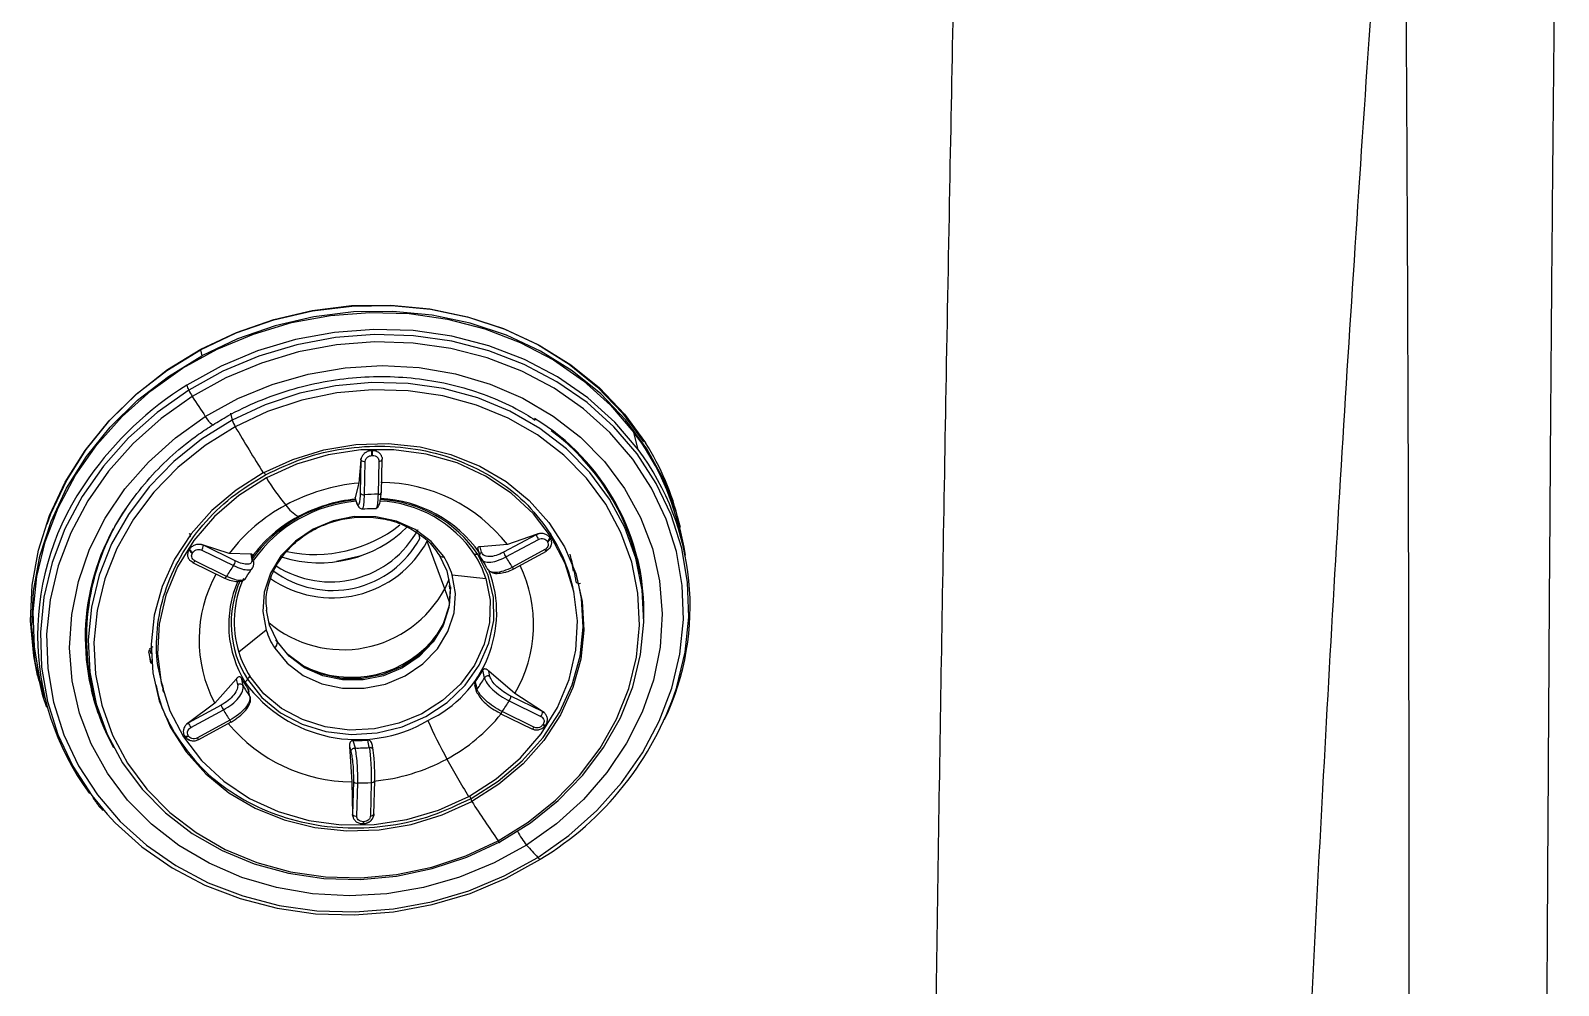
# Model space of a CAD drawing. Extents: x 832 to 912, y 781 to 934.
# Drawn here: x 847.438 to 852.071, y 839.563 to 842.459 of the extents above; entities that cross this region are included whole.
import ezdxf

# ---------------------------------------------------------------- set-up
doc = ezdxf.new("R2010")
doc.units = 0
doc.header["$MEASUREMENT"] = 0
doc.layers.add('1', color=4, linetype='Continuous')

# ---------------------------------------------------------------- blocks, each defined once
blk = doc.blocks.new('2026 SOVEREIGN HL')
at = {"layer": '1', "color": 3, "linetype": 'Continuous', "lineweight": 25}
for p, q in [((16.224, 44.3956), (16.2283, 44.3776)), ((16.3152, 44.2034), (16.3205, 44.1825)), ((17.5511, 44.0938), (17.5388, 44.1454)), ((16.7116, 44.0674), (16.7108, 44.0623)), ((16.7109, 44.062), (16.7116, 44.0674)), ((16.7431, 44.09), (16.7451, 44.09)), ((16.7439, 44.0752), (16.7459, 44.0753)), ((16.7732, 43.9629), (16.7756, 44.0635)), ((16.7751, 44.0694), (16.7756, 44.064)), ((16.7108, 44.0623), (16.7046, 43.9916)), ((16.7109, 44.062), (16.7086, 43.9613)), ((16.7108, 44.0623), (16.7109, 44.062)), ((16.7215, 43.9564), (16.7239, 44.0571)), ((16.7651, 44.0584), (16.7627, 43.9578)), ((16.7046, 43.9916), (16.6935, 43.9475)), ((16.6981, 43.9322), (16.6935, 43.9475)), ((16.6935, 43.9464), (16.6987, 43.929)), ((16.8894, 43.824), (16.8869, 43.8363)), ((17.2419, 43.8352), (17.1433, 43.7818)), ((17.2418, 43.8356), (17.1548, 43.8054)), ((17.2475, 43.8376), (17.2418, 43.8356)), ((17.2418, 43.8356), (17.2419, 43.8352)), ((17.2419, 43.8352), (17.2475, 43.8376)), ((17.289, 43.8267), (17.2871, 43.8358)), ((17.6794, 43.8567), (17.6751, 43.8747)), ((17.6878, 43.8042), (17.6755, 43.8558)), ((16.1893, 43.789), (16.1904, 43.7906)), ((16.2329, 43.8035), (16.2276, 43.8052)), ((16.2276, 43.8052), (16.233, 43.8032)), ((16.2282, 43.7886), (16.3245, 43.7414)), ((16.3112, 43.7786), (16.2329, 43.8035)), ((16.233, 43.8032), (16.2329, 43.8035)), ((16.3293, 43.7559), (16.233, 43.8032)), ((16.9648, 43.6714), (16.912, 43.8158)), ((17.0723, 43.7673), (17.0662, 43.7908)), ((17.1548, 43.8053), (17.0725, 43.798)), ((17.0767, 43.7821), (17.0725, 43.798)), ((17.1502, 43.7676), (17.2488, 43.8211)), ((17.2687, 43.7898), (17.17, 43.7364)), ((17.1743, 43.7314), (17.273, 43.7849)), ((17.278, 43.7895), (17.2731, 43.7862)), ((17.2754, 43.8155), (17.2764, 43.814)), ((17.2845, 43.8254), (17.2854, 43.8239)), ((16.1995, 43.7521), (16.1947, 43.7551)), ((16.2003, 43.7798), (16.2013, 43.7814)), ((16.2004, 43.7509), (16.2966, 43.7037)), ((16.3031, 43.7089), (16.2069, 43.7561)), ((16.3767, 43.7759), (16.3112, 43.7786)), ((16.3767, 43.7759), (16.3799, 43.7599)), ((16.3851, 43.7529), (16.3804, 43.7768)), ((17.0723, 43.7673), (17.0787, 43.7591)), ((16.9774, 43.6998), (16.9648, 43.6714)), ((16.9873, 43.7138), (17.0895, 43.7023)), ((17.0974, 43.727), (17.1004, 43.7253)), ((17.5558, 43.717), (17.5516, 43.7374)), ((16.98, 43.6275), (16.9648, 43.6714)), ((16.9786, 43.6815), (16.9795, 43.6713)), ((17.3577, 43.6567), (17.3558, 43.6657)), ((16.4237, 43.5457), (16.3402, 43.4789)), ((16.074, 43.4458), (16.0685, 43.4784)), ((16.0745, 43.4743), (16.0711, 43.4897)), ((17.0853, 43.401), (17.0805, 43.4247)), ((17.1772, 43.3536), (17.0985, 43.4218)), ((17.1018, 43.4057), (17.0985, 43.4218)), ((15.7302, 43.4087), (15.7345, 43.3907)), ((15.7383, 43.3916), (15.7506, 43.34)), ((16.3329, 43.3975), (16.2673, 43.3247)), ((16.3329, 43.3975), (16.3369, 43.3814)), ((16.3471, 43.4014), (16.3531, 43.3778)), ((17.0553, 43.3799), (17.0615, 43.358)), ((17.0567, 43.3884), (17.0628, 43.3667)), ((15.9024, 43.3422), (15.908, 43.3221)), ((16.1095, 43.3671), (16.112, 43.3582)), ((16.2673, 43.3247), (16.1879, 43.2648)), ((16.374, 43.3449), (16.3692, 43.3666)), ((17.1604, 43.3313), (17.2567, 43.284)), ((17.2615, 43.2986), (17.1652, 43.3458)), ((17.2614, 43.2989), (17.1772, 43.3536)), ((16.2866, 43.3179), (16.188, 43.2645)), ((16.1949, 43.2503), (16.2935, 43.3037)), ((17.1326, 43.2935), (17.2289, 43.2463)), ((17.2354, 43.2515), (17.1391, 43.2987)), ((17.2663, 43.2956), (17.2614, 43.2989)), ((17.2614, 43.2989), (17.2615, 43.2986)), ((17.2615, 43.2986), (17.2663, 43.2956)), ((16.1879, 43.2648), (16.183, 43.2612)), ((16.183, 43.2612), (16.188, 43.2645)), ((16.188, 43.2645), (16.1879, 43.2648)), ((16.3134, 43.2725), (16.2147, 43.2191)), ((16.2191, 43.2141), (16.3177, 43.2675)), ((17.2633, 43.2604), (17.2622, 43.2588)), ((17.266, 43.253), (17.271, 43.2583)), ((17.2708, 43.2577), (17.2719, 43.2593)), ((16.177, 43.2236), (16.176, 43.2251)), ((16.1881, 43.2246), (16.1872, 43.2262)), ((16.6757, 43.1928), (16.6832, 43.0861)), ((16.6757, 43.1928), (16.6802, 43.1774)), ((16.6861, 43.2111), (16.6928, 43.1885)), ((16.7362, 43.1898), (16.732, 43.2126)), ((16.7477, 43.1829), (16.7475, 43.1838)), ((16.6832, 43.0861), (16.6854, 42.987)), ((16.6879, 43.0873), (16.6855, 42.9866)), ((16.6985, 42.9817), (16.7009, 43.0824)), ((16.742, 43.0837), (16.7396, 42.983)), ((16.7501, 42.9882), (16.7525, 43.0888)), ((17.0469, 43.0266), (17.0447, 43.0356)), ((16.6854, 42.987), (16.6859, 42.9813)), ((16.6855, 42.9866), (16.6854, 42.987)), ((16.6859, 42.9813), (16.6855, 42.9866)), ((16.7167, 42.9585), (16.7187, 42.9585)), ((16.7196, 42.9649), (16.7176, 42.9649)), ((16.7501, 42.9887), (16.7494, 42.9833))]:
    blk.add_line(p, q, dxfattribs=at)
at = {"layer": '1', "color": 3, "linetype": 'Continuous', "lineweight": 25, "flags": 128}
for points in [[(15.759, 43.8668), (15.7706, 43.8981), (15.8175, 43.9985), (15.8772, 44.0938), (15.949, 44.1826), (16.0318, 44.2636), (16.1243, 44.3357), (16.2252, 44.3977), (16.3331, 44.4487), (16.4463, 44.4881), (16.5633, 44.5153), (16.6822, 44.5298), (16.8015, 44.5314), (16.9192, 44.5202), (17.0338, 44.4962), (17.1436, 44.4599), (17.2468, 44.4117), (17.3422, 44.3524), (17.4282, 44.2828), (17.5035, 44.204), (17.5672, 44.1171)], [(16.224, 44.3956), (16.3325, 44.447), (16.4464, 44.4866), (16.564, 44.5139), (16.6836, 44.5285), (16.8036, 44.5302), (16.922, 44.5189), (17.0373, 44.4948), (17.1476, 44.4582), (17.2515, 44.4098), (17.3474, 44.3501), (17.4339, 44.2802), (17.5097, 44.2009), (17.5738, 44.1134)], [(16.1701, 44.3397), (16.2743, 44.3973), (16.3848, 44.4437), (16.5, 44.4781), (16.6182, 44.5001), (16.7377, 44.5093), (16.8567, 44.5056), (16.9736, 44.489), (17.0866, 44.4598), (17.194, 44.4184), (17.2944, 44.3654), (17.3861, 44.3016), (17.468, 44.2279), (17.5388, 44.1454)], [(17.6947, 43.7727), (17.6912, 43.7974), (17.6673, 43.9013), (17.6294, 44.0011), (17.5781, 44.0954), (17.514, 44.1829), (17.4382, 44.2622), (17.3517, 44.3321), (17.2558, 44.3918), (17.152, 44.4402), (17.0416, 44.4768), (16.9263, 44.5009), (16.8079, 44.5122), (16.688, 44.5105), (16.5683, 44.4959), (16.4507, 44.4686), (16.3368, 44.429), (16.2283, 44.3776)], [(17.5511, 44.0938), (17.4804, 44.1763), (17.3985, 44.25), (17.3067, 44.3138), (17.2064, 44.3668), (17.0989, 44.4082), (16.986, 44.4374), (16.8691, 44.454), (16.75, 44.4577), (16.6305, 44.4485), (16.5123, 44.4266), (16.3971, 44.3922), (16.2866, 44.3458), (16.1824, 44.2881)], [(17.6676, 43.3698), (17.6688, 43.3735), (17.6938, 43.4785), (17.7047, 43.5847), (17.7012, 43.6905), (17.6834, 43.7945), (17.6516, 43.8952), (17.6063, 43.9909), (17.548, 44.0804), (17.4777, 44.1624), (17.3964, 44.2356), (17.3052, 44.299), (17.2056, 44.3516), (17.0988, 44.3927), (16.9866, 44.4217), (16.8705, 44.4382), (16.7522, 44.4419), (16.6335, 44.4328), (16.5161, 44.411), (16.4016, 44.3768), (16.2919, 44.3307), (16.1884, 44.2734)], [(15.7302, 43.4087), (15.7184, 43.4679), (15.7089, 43.5743), (15.7138, 43.6817), (15.7332, 43.7885), (15.7667, 43.8932), (15.8139, 43.9942), (15.874, 44.09), (15.9462, 44.1794), (16.0294, 44.2608), (16.1225, 44.3333), (16.224, 44.3956)], [(17.247, 42.8569), (17.341, 42.9233), (17.4261, 42.999), (17.5008, 43.0828), (17.5643, 43.1735), (17.6154, 43.2698), (17.6536, 43.3702), (17.6782, 43.4733), (17.6888, 43.5776), (17.6854, 43.6816), (17.668, 43.7838), (17.6368, 43.8826), (17.5922, 43.9767), (17.535, 44.0646), (17.4659, 44.1451), (17.386, 44.217), (17.2965, 44.2793), (17.1986, 44.331), (17.0937, 44.3714), (16.9835, 44.3999), (16.8694, 44.4161), (16.7533, 44.4197), (16.6366, 44.4108), (16.5213, 44.3893), (16.4089, 44.3557), (16.3011, 44.3105), (16.1994, 44.2542)], [(15.7582, 43.3108), (15.7466, 43.3461), (15.7227, 43.4499), (15.7132, 43.5564), (15.7181, 43.6637), (15.7375, 43.7705), (15.771, 43.8752), (15.8182, 43.9762), (15.8783, 44.072), (15.9505, 44.1614), (16.0337, 44.2428), (16.1268, 44.3153), (16.2283, 44.3776)], [(16.2388, 44.1937), (16.3373, 44.2479), (16.4419, 44.291), (16.551, 44.3224), (16.6628, 44.3414), (16.7756, 44.3479), (16.8877, 44.3417), (16.9972, 44.3229), (17.1024, 44.2918), (17.2017, 44.249), (17.2935, 44.195), (17.3763, 44.1308), (17.4489, 44.0573), (17.51, 43.9757), (17.5588, 43.8873), (17.5945, 43.7934), (17.6165, 43.6957), (17.6244, 43.5955), (17.6182, 43.4946), (17.5979, 43.3944), (17.5638, 43.2966), (17.5166, 43.2027), (17.4568, 43.1141), (17.3856, 43.0324), (17.3039, 42.9587), (17.2131, 42.8942)], [(15.7383, 43.3916), (15.7208, 43.4945), (15.7173, 43.6011), (15.7282, 43.708), (15.7534, 43.8137), (15.7925, 43.9166), (15.845, 44.0152), (15.91, 44.1081), (15.9866, 44.194), (16.0737, 44.2716), (16.1701, 44.3397)], [(17.1319, 42.9043), (17.2248, 42.962), (17.3092, 43.0296), (17.3836, 43.106), (17.4468, 43.1899), (17.4976, 43.2798), (17.5352, 43.3743), (17.559, 43.4716), (17.5685, 43.5702), (17.5636, 43.6683), (17.5444, 43.7643), (17.5112, 43.8565), (17.4646, 43.9433), (17.4053, 44.0233), (17.3344, 44.0951), (17.2531, 44.1574), (17.1628, 44.2093), (17.065, 44.2497), (16.9614, 44.2781), (16.8538, 44.2939), (16.744, 44.2968), (16.6339, 44.2869), (16.5254, 44.2642), (16.4203, 44.2292), (16.3205, 44.1825)], [(16.1884, 44.2734), (16.0926, 44.2058), (16.0061, 44.1287), (15.93, 44.0434), (15.8654, 43.9511), (15.8133, 43.8531), (15.7745, 43.7509), (15.7494, 43.6459), (15.7386, 43.5397), (15.7421, 43.4338), (15.7598, 43.3298), (15.7916, 43.2292), (15.837, 43.1334), (15.8952, 43.0439), (15.941, 42.9881)], [(16.1994, 44.2542), (16.1054, 44.1878), (16.0203, 44.1121), (15.9456, 44.0283), (15.8821, 43.9376), (15.831, 43.8413), (15.7928, 43.7409), (15.7682, 43.6378), (15.7576, 43.5335), (15.761, 43.4295), (15.7784, 43.3273), (15.8097, 43.2285), (15.8542, 43.1344), (15.9114, 43.0465), (15.9805, 42.966), (16.0604, 42.8941), (16.1499, 42.8318), (16.2478, 42.7801), (16.3527, 42.7397), (16.4629, 42.7112), (16.577, 42.695), (16.6931, 42.6914), (16.8098, 42.7003), (16.9251, 42.7218), (17.0375, 42.7554), (17.1453, 42.8006), (17.247, 42.8569)], [(17.1267, 42.9072), (17.2179, 42.9638), (17.3008, 43.0302), (17.3739, 43.1052), (17.4359, 43.1876), (17.4858, 43.2759), (17.5228, 43.3687), (17.5461, 43.4643), (17.5555, 43.5611), (17.5507, 43.6574), (17.5318, 43.7517), (17.4992, 43.8422), (17.4534, 43.9275), (17.3952, 44.0061), (17.3256, 44.0766), (17.2457, 44.1378), (17.157, 44.1887), (17.061, 44.2284), (16.9593, 44.2563), (16.8536, 44.2718), (16.7458, 44.2747), (16.6376, 44.2649), (16.5311, 44.2427), (16.4279, 44.2083), (16.3298, 44.1624)], [(17.2131, 42.8942), (17.1147, 42.84), (17.0101, 42.7969), (16.901, 42.7655), (16.7892, 42.7465), (16.6763, 42.74), (16.5643, 42.7462), (16.4548, 42.765), (16.3496, 42.7961), (16.2503, 42.8389), (16.1585, 42.8929), (16.0757, 42.9571), (16.0031, 43.0306), (15.9419, 43.1122), (15.8931, 43.2006), (15.8574, 43.2945), (15.8355, 43.3922), (15.8275, 43.4924), (15.8338, 43.5933), (15.8541, 43.6935), (15.8881, 43.7913), (15.9354, 43.8852), (15.9951, 43.9738), (16.0664, 44.0555), (16.1481, 44.1292), (16.2388, 44.1937)], [(16.3205, 44.1825), (16.2275, 44.1248), (16.1432, 44.0572), (16.0688, 43.9808), (16.0056, 43.8969), (15.9548, 43.807), (15.9172, 43.7126), (15.8934, 43.6152), (15.8838, 43.5166), (15.8887, 43.4185), (15.9079, 43.3226), (15.9411, 43.2304), (15.9878, 43.1435), (16.0471, 43.0635), (16.118, 42.9917), (16.1993, 42.9294), (16.2896, 42.8776), (16.3874, 42.8371), (16.491, 42.8087), (16.5986, 42.793), (16.7084, 42.79), (16.8185, 42.7999), (16.927, 42.8226), (17.0321, 42.8576), (17.1319, 42.9043)], [(16.3298, 44.1624), (16.2386, 44.1058), (16.1557, 44.0394), (16.0826, 43.9644), (16.0206, 43.882), (15.9707, 43.7937), (15.9337, 43.7009), (15.9104, 43.6053), (15.901, 43.5085), (15.9058, 43.4122), (15.9247, 43.3179), (15.9573, 43.2274), (16.0031, 43.1421), (16.0613, 43.0635), (16.1309, 42.993), (16.2108, 42.9318), (16.2995, 42.8809), (16.3955, 42.8412), (16.4972, 42.8133), (16.6029, 42.7978), (16.7107, 42.7949), (16.8189, 42.8047), (16.9254, 42.8269), (17.0286, 42.8613), (17.1267, 42.9072)], [(16.2388, 44.1937), (16.2439, 44.1863), (16.2489, 44.1799), (16.2534, 44.1746), (16.2573, 44.1709), (16.2603, 44.1688), (16.2622, 44.1687), (16.2622, 44.1687)], [(16.4146, 44.0225), (16.5038, 44.0634), (16.5982, 44.0923), (16.6955, 44.1084), (16.7936, 44.1115), (16.8903, 44.1015), (16.9834, 44.0786), (17.0709, 44.0434), (17.1508, 43.9965), (17.2213, 43.9391), (17.2808, 43.8725), (17.3281, 43.7981), (17.362, 43.7175), (17.3818, 43.6327), (17.3871, 43.5454), (17.3777, 43.4577), (17.3538, 43.3714), (17.316, 43.2886), (17.2652, 43.2111), (17.2024, 43.1405), (17.1291, 43.0786), (17.0469, 43.0266)], [(17.289, 43.8267), (17.2341, 43.8986), (17.1668, 43.9612), (17.0889, 44.0131), (17.0021, 44.053), (16.9086, 44.0798), (16.8107, 44.093), (16.7109, 44.0922), (16.6115, 44.0774), (16.5151, 44.0489), (16.424, 44.0076)], [(16.4146, 44.0225), (16.3323, 43.9705), (16.259, 43.9086), (16.1962, 43.838), (16.1454, 43.7605), (16.1076, 43.6777), (16.0838, 43.5914), (16.0743, 43.5037), (16.0796, 43.4164), (16.0994, 43.3316), (16.1333, 43.251), (16.1806, 43.1766), (16.2401, 43.11), (16.3106, 43.0526), (16.3905, 43.0057), (16.478, 42.9705), (16.5711, 42.9476), (16.6678, 42.9376), (16.7659, 42.9407), (16.8632, 42.9568), (16.9576, 42.9857), (17.0469, 43.0266)], [(16.424, 44.0076), (16.3405, 43.9543), (16.2665, 43.8905), (16.204, 43.8177), (16.1545, 43.7376), (16.1191, 43.6523), (16.0988, 43.5639), (16.0941, 43.4744), (16.1051, 43.3862), (16.1314, 43.3014), (16.1725, 43.2221)], [(16.9618, 43.7686), (16.9241, 43.8143), (16.8756, 43.8509), (16.8186, 43.8764), (16.7559, 43.8897), (16.6907, 43.8899), (16.6262, 43.8772), (16.5657, 43.8522), (16.5122, 43.816), (16.4683, 43.7706), (16.4363, 43.7181), (16.4176, 43.6613), (16.4134, 43.6028), (16.4237, 43.5457)], [(17.0375, 43.0413), (17.121, 43.0945), (17.1949, 43.1584), (17.2575, 43.2312), (17.307, 43.3113), (17.3423, 43.3966), (17.3626, 43.485), (17.3674, 43.5745), (17.3564, 43.6626), (17.3301, 43.7474), (17.289, 43.8267)], [(17.2687, 43.7898), (17.2697, 43.7882), (17.2707, 43.7869), (17.2715, 43.7858), (17.2722, 43.7852), (17.2728, 43.7848), (17.2731, 43.7849), (17.2732, 43.7854), (17.2731, 43.7862)], [(16.3665, 43.3967), (16.4107, 43.3413), (16.4666, 43.2954), (16.5321, 43.2605), (16.6046, 43.2382), (16.6815, 43.2293), (16.7597, 43.2341), (16.8362, 43.2524), (16.908, 43.2835), (16.9725, 43.3262), (17.0272, 43.3789), (17.0698, 43.4396), (17.0989, 43.5059), (17.1133, 43.5753), (17.1124, 43.6451), (17.0962, 43.7126), (17.0655, 43.7753)], [(16.7107, 43.7715), (16.703, 43.769), (16.6365, 43.7537)], [(16.947, 43.7758), (16.9708, 43.7253), (16.9803, 43.6804)], [(17.3445, 43.7764), (17.3495, 43.7543), (17.3545, 43.7243)], [(16.2974, 43.7035), (16.2968, 43.7036), (16.2966, 43.7037)], [(17.0895, 43.7023), (17.1025, 43.6367), (17.101, 43.5694), (17.0849, 43.5029), (17.055, 43.4396), (17.0124, 43.382), (16.9585, 43.3323), (16.8956, 43.2922), (16.8258, 43.2633), (16.7519, 43.2467), (16.6766, 43.243), (16.6028, 43.2523), (16.5331, 43.2744), (16.4703, 43.3082), (16.4166, 43.3527), (16.3742, 43.4061)], [(16.4492, 43.491), (16.4868, 43.4452), (16.5354, 43.4086), (16.5924, 43.3831), (16.6551, 43.3699), (16.7203, 43.3696), (16.7848, 43.3823), (16.8453, 43.4074), (16.8988, 43.4435), (16.9427, 43.4889), (16.9747, 43.5414), (16.9934, 43.5983), (16.9976, 43.6567), (16.9873, 43.7138)], [(16.9827, 43.6775), (16.9828, 43.6765), (16.9786, 43.62), (16.9606, 43.5651), (16.9297, 43.5144), (16.8873, 43.4705), (16.8356, 43.4356), (16.7771, 43.4114), (16.7148, 43.3991), (16.6519, 43.3994), (16.5913, 43.4122), (16.5362, 43.4368), (16.4893, 43.4722), (16.4529, 43.5164)], [(16.9803, 43.6804), (16.9811, 43.6708), (16.9774, 43.6148), (16.96, 43.5603), (16.9296, 43.5099), (16.8878, 43.4662), (16.8367, 43.4314), (16.7789, 43.4072), (16.7172, 43.3949), (16.6548, 43.395), (16.5948, 43.4076), (16.5401, 43.4319), (16.4936, 43.4669), (16.4575, 43.5107)], [(17.0447, 43.0356), (17.1269, 43.0876), (17.2002, 43.1495), (17.263, 43.2201), (17.3139, 43.2976), (17.3516, 43.3804), (17.3755, 43.4667), (17.3849, 43.5544), (17.3796, 43.6417), (17.3708, 43.6875)], [(16.4575, 43.5107), (16.4337, 43.5612), (16.4242, 43.6061)], [(16.0681, 43.4763), (16.0685, 43.4773), (16.0685, 43.4784)], [(16.0764, 43.4437), (16.0724, 43.4579), (16.0703, 43.4663)], [(16.1725, 43.2221), (16.2274, 43.1503), (16.2946, 43.0876), (16.3726, 43.0357), (16.4594, 42.9959), (16.5529, 42.969), (16.6508, 42.9559), (16.7506, 42.9567), (16.8499, 42.9715), (16.9464, 43), (17.0375, 43.0413)], [(15.941, 42.9881), (15.9655, 42.962), (16.0468, 42.8888), (16.138, 42.8254), (16.2377, 42.7727), (16.3444, 42.7316), (16.4566, 42.7026), (16.5727, 42.6861), (16.691, 42.6824), (16.8097, 42.6916), (16.9272, 42.7134), (17.0416, 42.7476), (17.1514, 42.7936), (17.2549, 42.8509)], [(17.1267, 42.9072), (17.1281, 42.9053), (17.1293, 42.9038), (17.1303, 42.9027), (17.1311, 42.9021), (17.1317, 42.902), (17.132, 42.9023), (17.1321, 42.9031), (17.1319, 42.9043)]]:
    blk.add_lwpolyline(points, dxfattribs=at)
at = {"layer": '1', "color": 3, "linetype": 'Continuous', "lineweight": 25}
for centre, radius, start, end in [((16.7169, 43.4264), 1.014, 121.8085, 145.0269), ((16.2554, 44.309), 0.0759, 196.0013, 207.9723), ((16.377, 44.3689), 0.2114, 206.8421, 212.8501), ((20.4834, 47.004), 5.0906, 212.6957, 213.5087), ((16.4111, 44.2125), 0.0955, 198.3007, 211.6082), ((20.9383, 46.859), 5.3395, 210.3329, 212.0882), ((16.8789, 43.5982), 0.69, 358.5401, 58.7268), ((16.8772, 43.5974), 0.6889, 11.729, 53.3971), ((16.9096, 43.6713), 0.7878, 13.5455, 37.0003), ((16.9103, 43.691), 0.7865, 13.5096, 32.4882), ((16.6552, 44.0777), 0.0888, 358.3911, 7.9322), ((16.6572, 44.0778), 0.0888, 358.3911, 7.9323), ((16.7672, 44.067), 0.00886, 256.128, 340.3982), ((16.9123, 43.6177), 0.7968, 334.5327, 36.7004), ((22.9494, 48.1459), 7.724, 212.25262, 212.31558), ((16.7215, 44.0704), 0.0135, 218.4353, 280.3552), ((16.5407, 43.5299), 0.8104, 143.883, 216.2752), ((17.1694, 44.4736), 0.8791, 212.0125, 218.6309), ((16.7562, 43.4183), 0.5756, 95.1441, 118.3721), ((16.7687, 43.5039), 0.4898, 37.9852, 89.7474), ((16.733, 43.4575), 0.5301, 118.1783, 142.7265), ((16.7329, 43.5085), 0.4338, 94.945, 144.6863), ((16.7317, 43.5147), 0.4233, 94.7288, 144.9794), ((16.5752, 43.9881), 0.112, 214.3894, 241.0779), ((16.7407, 43.4829), 0.4626, 95.7238, 118.3645), ((16.7191, 43.9697), 0.0135, 218.4214, 280.3622), ((16.7595, 43.4098), 0.548, 89.6665, 93.9725), ((16.7647, 43.9671), 0.00952, 258.047, 333.8749), ((16.7506, 43.5704), 0.3673, 33.8667, 87.1692), ((16.7509, 43.5622), 0.3799, 34.0996, 87.2001), ((16.7525, 43.5555), 0.3894, 35.3181, 87.3982), ((16.5748, 43.524), 0.6965, 145.7495, 195.1297), ((16.7195, 43.5177), 0.4219, 118.0754, 144.0287), ((16.5595, 43.5224), 0.6848, 151.1346, 209.0325), ((16.6178, 43.9948), 0.3026, 237.2428, 331.5611), ((16.5859, 44.1286), 0.3786, 252.6471, 314.5223), ((16.5709, 44.1911), 0.4159, 258.2586, 308.2899), ((17.3011, 43.8553), 0.0625, 198.772, 213.2581), ((16.8625, 43.5653), 0.5034, 11.4962, 32.5019), ((16.2108, 43.8033), 0.0257, 213.5623, 245.8966), ((16.2118, 43.8049), 0.0257, 213.5458, 245.901), ((16.2082, 43.8033), 0.0248, 323.6551, 359.6298), ((16.6235, 43.9717), 0.3279, 235.2597, 331.6164), ((16.6249, 43.9667), 0.3006, 233.5291, 331.6672), ((17.2689, 43.8306), 0.0164, 293.389, 341.6662), ((17.2699, 43.829), 0.0164, 293.378, 341.679), ((16.2022, 43.756), 0.00471, 235.9679, 1.4017), ((16.7006, 43.4715), 0.4629, 144.3396, 149.1559), ((16.3045, 43.7561), 0.0248, 323.6567, 359.6296), ((16.9585, 43.7806), 0.0125, 202.8367, 285.2019), ((16.7656, 43.6438), 0.2325, 17.5268, 32.4573), ((17.0619, 43.6876), 0.0878, 87.6682, 94.1243), ((16.7949, 43.6093), 0.309, 17.5245, 32.458), ((17.2026, 43.802), 0.0627, 198.8001, 213.2444), ((16.8245, 43.539), 0.3979, 29.7444, 35.0715), ((16.8215, 43.563), 0.4128, 329.5223, 25.669), ((16.8566, 43.6233), 0.5114, 7.6884, 15.6079), ((16.9021, 43.6071), 0.6664, 359.8042, 13.4727), ((16.6313, 43.5167), 0.4115, 151.0235, 207.8105), ((16.2938, 43.7131), 0.0102, 290.1487, 335.3349), ((16.6374, 43.5619), 0.3276, 156.1293, 212.1685), ((16.6379, 43.5674), 0.3207, 155.9364, 212.166), ((16.6436, 43.5718), 0.3173, 155.7811, 197.0397), ((16.7609, 43.5995), 0.3615, 294.957, 20.6882), ((17.1795, 43.7403), 0.0103, 202.25, 239.7087), ((16.6567, 43.8356), 0.3492, 229.825, 331.9503), ((17.3724, 43.6994), 0.0118, 220.431, 289.5494), ((16.6454, 43.6157), 0.2325, 197.5268, 212.4573), ((16.4326, 43.5096), 0.025, 311.6753, 2.5284), ((16.6821, 43.7274), 0.3247, 242.1858, 324.7649), ((16.6349, 43.5719), 0.309, 197.5245, 212.458), ((16.7452, 43.6186), 0.3873, 323.5351, 329.9571), ((16.6394, 43.5625), 0.3338, 208.8677, 215.953), ((16.6449, 43.54), 0.3339, 209.0622, 215.7587), ((16.4706, 43.3176), 0.1307, 142.7646, 147.7123), ((16.7005, 43.6342), 0.4205, 215.9436, 300.4382), ((16.495, 43.2991), 0.1614, 138.4776, 142.775), ((16.7501, 43.5963), 0.388, 323.7149, 329.7758), ((16.7566, 43.6709), 0.9594, 301.2837, 341.7099), ((16.5418, 43.5209), 0.6678, 193.4932, 207.1273), ((16.7629, 43.5687), 0.463, 324.3405, 329.1556), ((17.1405, 43.346), 0.0248, 323.6567, 359.6296), ((16.3458, 43.338), 0.0625, 198.7712, 213.258), ((16.6391, 43.5012), 0.3979, 209.7444, 215.0715), ((16.7203, 43.6234), 0.5315, 298.1945, 321.4205), ((17.1344, 43.2986), 0.00471, 235.9615, 1.4011), ((17.2367, 43.2987), 0.0248, 323.6552, 359.6304), ((16.2474, 43.2847), 0.0628, 198.8097, 213.2204), ((16.6858, 43.5779), 0.4918, 219.8851, 269.6947), ((16.3184, 43.2727), 0.00504, 182.584, 263.5787), ((18.6183, 44.0448), 1.8719, 204.393, 208.3819), ((17.2287, 43.2531), 0.00681, 271.0144, 346.3929), ((17.2673, 43.2643), 0.00752, 227.7644, 297.9238), ((17.2679, 43.2646), 0.00626, 222.3983, 312.0663), ((16.1808, 43.2337), 0.00985, 240.6824, 310.1656), ((16.1818, 43.2322), 0.00985, 240.6799, 310.1681), ((16.2242, 43.223), 0.0103, 202.2503, 239.7084), ((16.6945, 43.6712), 0.4602, 268.9598, 274.68), ((16.6999, 43.6486), 0.4602, 269.1157, 274.5233), ((16.6978, 43.6615), 0.5756, 275.1443, 298.3717), ((18.669, 44.0655), 1.9264, 208.2061, 212.1186), ((16.6984, 43.0957), 0.0135, 218.4327, 280.3577), ((16.7041, 43.6304), 0.548, 269.6665, 273.9725), ((16.7441, 43.0923), 0.00886, 256.1294, 340.3993), ((21.2911, 45.7628), 5.0468, 212.6135, 212.7101), ((20.0888, 44.9746), 3.6123, 212.635, 214.9134), ((16.6961, 42.995), 0.0135, 218.4462, 280.3442), ((16.7145, 42.9625), 0.00393, 297.3452, 37.7804), ((16.7103, 42.963), 0.00951, 331.9283, 11.7285), ((16.7416, 42.9924), 0.00952, 258.0471, 333.8722), ((17.365, 43.0223), 0.1987, 205.7388, 220.1487), ((18.5102, 44.0382), 1.7295, 221.4133, 223.0832), ((17.2613, 42.8676), 0.0178, 216.7554, 248.8555)]:
    blk.add_arc(centre, radius, start, end, dxfattribs=at)
for points, knots in [([(18.4068, 36.2585), (18.4068, 36.3188), (18.4067, 36.4507), (18.4067, 36.6646), (18.4069, 36.9112), (18.4073, 37.1667), (18.408, 37.4269), (18.409, 37.6866), (18.4101, 37.9508), (18.4115, 38.2185), (18.4129, 38.4729), (18.4145, 38.71), (18.4159, 38.913), (18.4173, 39.1017), (18.419, 39.3061), (18.4212, 39.5629), (18.4239, 39.8601), (18.4271, 40.1755), (18.4304, 40.4829), (18.4338, 40.7889), (18.4376, 41.099), (18.4416, 41.4161), (18.4458, 41.74), (18.4512, 42.1304), (18.4579, 42.5986), (18.4662, 43.1387), (18.4755, 43.7018), (18.4857, 44.2934), (18.4968, 44.8958), (18.5067, 45.3982), (18.5143, 45.7707), (18.5198, 46.026), (18.5248, 46.2555), (18.5296, 46.4689), (18.5348, 46.6909), (18.5405, 46.9273), (18.5467, 47.1731), (18.5528, 47.403), (18.5592, 47.6354), (18.5665, 47.8895), (18.5723, 48.0753), (18.5754, 48.1757)], [0, 0, 0, 0, 0.015282, 0.033384, 0.054293, 0.077988, 0.098546, 0.120799, 0.144487, 0.166323, 0.189602, 0.209956, 0.227402, 0.241949, 0.258645, 0.280173, 0.308282, 0.335461, 0.361692, 0.387757, 0.41453, 0.441761, 0.469556, 0.497988, 0.542188, 0.589682, 0.635984, 0.685292, 0.738998, 0.786691, 0.809686, 0.830472, 0.849058, 0.865431, 0.882078, 0.902472, 0.922016, 0.940535, 0.956859, 0.976685, 1, 1, 1, 1]), ([(20.3422, 46.8984), (20.34, 46.6141), (20.3357, 46.0466), (20.3264, 45.2068), (20.3193, 44.3785), (20.3136, 43.561), (20.3087, 42.7533), (20.3032, 41.8193), (20.2963, 40.7616), (20.2876, 39.5798), (20.2782, 38.4039), (20.2725, 37.6232), (20.2697, 37.2326)], [0, 0, 0, 0, 0.084656, 0.16895, 0.252594, 0.335938, 0.419165, 0.501875, 0.626339, 0.750759, 0.875277, 1, 1, 1, 1]), ([(19.4211, 37.7223), (19.4347, 38.2156), (19.462, 39.204), (19.5155, 40.6829), (19.5678, 41.8888), (19.6145, 42.8201), (19.6498, 43.47), (19.6886, 44.1261), (19.7309, 44.7894), (19.7766, 45.4617), (19.8251, 46.1429), (19.8577, 46.6055), (19.8739, 46.8367)], [0, 0, 0, 0, 0.165903, 0.332374, 0.499009, 0.570503, 0.642021, 0.71358, 0.785156, 0.856762, 0.928399, 1, 1, 1, 1]), ([(19.8717, 37.3499), (19.8738, 37.7392), (19.878, 38.5169), (19.8832, 39.6864), (19.8873, 40.86), (19.8896, 41.9605), (19.8898, 42.9893), (19.8879, 43.9437), (19.884, 44.9046), (19.8786, 45.8672), (19.8755, 46.5147), (19.8739, 46.8367)], [0, 0, 0, 0, 0.12623, 0.25213, 0.377759, 0.503181, 0.602974, 0.703014, 0.802508, 0.901757, 1, 1, 1, 1]), ([(16.2622, 44.1687), (16.2772, 44.1777), (16.3211, 44.2042), (16.3986, 44.2413), (16.4954, 44.276), (16.5955, 44.3002), (16.6975, 44.3137), (16.7998, 44.3162), (16.9009, 44.3078), (16.9994, 44.2885), (17.0937, 44.2584), (17.1744, 44.2235), (17.2201, 44.1947), (17.2389, 44.1828)], [0, 0, 0, 0, 0.050611, 0.148518, 0.24645, 0.34436, 0.442257, 0.540145, 0.638028, 0.735921, 0.833834, 0.931785, 1, 1, 1, 1]), ([(15.9595, 43.8483), (15.9596, 43.8485), (15.9727, 43.8774), (16.009, 43.9313), (16.0685, 44.0084), (16.1389, 44.0783), (16.2046, 44.1312), (16.2476, 44.1591), (16.2622, 44.1687)], [0, 0, 0, 0, 0.001519, 0.222841, 0.443916, 0.664785, 0.885493, 1, 1, 1, 1]), ([(16.4217, 44.0168), (16.4594, 44.0348), (16.5348, 44.0708), (16.6585, 44.0991), (16.784, 44.1071), (16.9077, 44.0926), (17.0244, 44.0568), (17.1295, 44.0007), (17.2206, 43.9274), (17.2649, 43.8664), (17.2871, 43.8358)], [0, 0, 0, 0, 0.124999, 0.25, 0.375, 0.499999, 0.625, 0.750001, 0.874999, 1, 1, 1, 1]), ([(16.7431, 44.09), (16.7395, 44.0895), (16.7323, 44.0886), (16.7228, 44.0834), (16.7152, 44.0761), (16.7128, 44.0702), (16.7116, 44.0674)], [0, 0, 0, 0, 0.247523, 0.500843, 0.753642, 1, 1, 1, 1]), ([(16.7239, 44.0571), (16.7244, 44.0597), (16.7252, 44.0648), (16.7306, 44.0708), (16.7371, 44.0744), (16.7416, 44.0749), (16.7439, 44.0752)], [0, 0, 0, 0, 0.279493, 0.559004, 0.779426, 1, 1, 1, 1]), ([(16.7751, 44.0694), (16.7741, 44.0722), (16.7722, 44.0779), (16.7651, 44.0847), (16.7558, 44.0894), (16.7486, 44.0898), (16.7451, 44.09)], [0, 0, 0, 0, 0.246609, 0.499381, 0.752595, 1, 1, 1, 1]), ([(16.7459, 44.0753), (16.7488, 44.075), (16.7545, 44.0746), (16.7608, 44.0701), (16.7645, 44.0644), (16.7649, 44.0604), (16.7651, 44.0584)], [0, 0, 0, 0, 0.279629, 0.559206, 0.77957, 1, 1, 1, 1]), ([(16.1122, 43.3677), (16.1056, 43.3912), (16.089, 43.4505), (16.0902, 43.5507), (16.1126, 43.6621), (16.1595, 43.7688), (16.2283, 43.8661), (16.3155, 43.952), (16.3863, 43.9952), (16.4217, 44.0168)], [0, 0, 0, 0, 0.099182, 0.249318, 0.399455, 0.549591, 0.699728, 0.849863, 1, 1, 1, 1]), ([(16.7086, 43.9613), (16.7082, 43.954), (16.7076, 43.9393), (16.705, 43.9266), (16.7017, 43.923), (16.6993, 43.9291), (16.6981, 43.9322)], [0, 0, 0, 0, 0.249777, 0.500137, 0.750447, 1, 1, 1, 1]), ([(16.6981, 43.9322), (16.6981, 43.9314), (16.6982, 43.9295), (16.6991, 43.9279), (16.6995, 43.9271)], [0, 0, 0, 0, 0.481332, 1, 1, 1, 1]), ([(16.6995, 43.9271), (16.7005, 43.9251), (16.7025, 43.921), (16.7065, 43.9167), (16.7108, 43.9142), (16.7135, 43.9139), (16.7149, 43.9138)], [0, 0, 0, 0, 0.2486305, 0.4999786, 0.751324, 1, 1, 1, 1]), ([(16.7152, 43.9147), (16.7161, 43.9151), (16.7183, 43.9159), (16.7205, 43.9308), (16.7212, 43.9479), (16.7215, 43.9564)], [0, 0, 0, 0, 0.278897, 0.63943, 1, 1, 1, 1]), ([(16.7567, 43.9152), (16.7584, 43.9157), (16.7618, 43.9167), (16.7667, 43.9269), (16.7706, 43.942), (16.7719, 43.9553), (16.7726, 43.9618)], [0, 0, 0, 0, 0.255635, 0.507956, 0.755303, 1, 1, 1, 1]), ([(16.7627, 43.9578), (16.7623, 43.9492), (16.7616, 43.9321), (16.7592, 43.9171), (16.7575, 43.9163), (16.7567, 43.916)], [0, 0, 0, 0, 0.357593, 0.715163, 1, 1, 1, 1]), ([(16.4259, 43.605), (16.4247, 43.6147), (16.4213, 43.6413), (16.4296, 43.686), (16.4492, 43.7361), (16.4806, 43.7822), (16.5216, 43.8219), (16.5706, 43.8537), (16.6253, 43.8762), (16.6832, 43.8884), (16.742, 43.8899), (16.7987, 43.8804), (16.8513, 43.8614), (16.8804, 43.8413), (16.8947, 43.8314)], [0, 0, 0, 0, 0.050343, 0.138666, 0.226513, 0.313732, 0.400415, 0.486718, 0.57278, 0.658691, 0.744505, 0.830265, 0.916058, 1, 1, 1, 1]), ([(16.7136, 43.9135), (16.7252, 43.9142), (16.7402, 43.9152), (16.7551, 43.915), (16.7584, 43.915)], [0, 0, 0, 0, 0.7795, 1, 1, 1, 1]), ([(16.1934, 43.8289), (16.1938, 43.83), (16.1948, 43.832), (16.1941, 43.8351), (16.1924, 43.8374), (16.1907, 43.8382), (16.1899, 43.8386)], [0, 0, 0, 0, 0.279265, 0.560604, 0.782044, 1, 1, 1, 1]), ([(16.8947, 43.8314), (16.8951, 43.8312), (16.9108, 43.8214), (16.9285, 43.8011), (16.9432, 43.7802), (16.9481, 43.7733)], [0, 0, 0, 0, 0.015369, 0.670993, 1, 1, 1, 1]), ([(17.2845, 43.8254), (17.2824, 43.8279), (17.2783, 43.833), (17.2688, 43.8376), (17.258, 43.8395), (17.251, 43.8383), (17.2475, 43.8376)], [0, 0, 0, 0, 0.247564, 0.500929, 0.753667, 1, 1, 1, 1]), ([(16.1893, 43.789), (16.1878, 43.7861), (16.1847, 43.7801), (16.1847, 43.7704), (16.1878, 43.7614), (16.1924, 43.7572), (16.1947, 43.7551)], [0, 0, 0, 0, 0.247562, 0.500842, 0.753636, 1, 1, 1, 1]), ([(16.2276, 43.8052), (16.2242, 43.8056), (16.2173, 43.8065), (16.2066, 43.8038), (16.1969, 43.7987), (16.1925, 43.7933), (16.1904, 43.7906)], [0, 0, 0, 0, 0.246608, 0.499397, 0.752593, 1, 1, 1, 1]), ([(16.2013, 43.7814), (16.2031, 43.7835), (16.2067, 43.7877), (16.2145, 43.7906), (16.2221, 43.7909), (16.2262, 43.7894), (16.2282, 43.7886)], [0, 0, 0, 0, 0.279665, 0.55926, 0.779595, 1, 1, 1, 1]), ([(17.0725, 43.798), (17.0709, 43.7981), (17.0679, 43.7982), (17.0656, 43.7969), (17.0647, 43.7954), (17.0646, 43.7941), (17.0651, 43.7926), (17.0658, 43.7914), (17.0662, 43.7908)], [0, 0, 0, 0, 0.298975, 0.576174, 0.70225, 0.809871, 0.906008, 1, 1, 1, 1]), ([(17.2488, 43.8211), (17.2515, 43.8221), (17.2569, 43.8243), (17.2651, 43.8234), (17.2715, 43.8203), (17.2741, 43.8171), (17.2754, 43.8155)], [0, 0, 0, 0, 0.279509, 0.559005, 0.779433, 1, 1, 1, 1]), ([(17.2764, 43.814), (17.2774, 43.8116), (17.2796, 43.8069), (17.2781, 43.7995), (17.2743, 43.7936), (17.2705, 43.7911), (17.2687, 43.7898)], [0, 0, 0, 0, 0.279656, 0.559226, 0.779602, 1, 1, 1, 1]), ([(17.278, 43.7895), (17.2805, 43.7917), (17.2855, 43.7963), (17.2892, 43.8055), (17.2896, 43.8152), (17.2868, 43.821), (17.2854, 43.8239)], [0, 0, 0, 0, 0.246593, 0.499364, 0.752627, 1, 1, 1, 1]), ([(17.2831, 43.7938), (17.2836, 43.7944), (17.2859, 43.7969), (17.287, 43.8002), (17.2878, 43.8027)], [0, 0, 0, 0, 0.217259, 1, 1, 1, 1]), ([(16.2069, 43.7561), (16.2046, 43.7576), (16.2001, 43.7606), (16.1973, 43.7674), (16.1974, 43.7741), (16.1993, 43.7779), (16.2003, 43.7798)], [0, 0, 0, 0, 0.27951, 0.559018, 0.77942, 1, 1, 1, 1]), ([(16.3245, 43.7414), (16.3332, 43.7376), (16.3505, 43.73), (16.37, 43.7279), (16.3806, 43.7297), (16.3813, 43.734), (16.3814, 43.7343)], [0, 0, 0, 0, 0.326054, 0.652077, 0.978076, 1, 1, 1, 1]), ([(16.3799, 43.7599), (16.3799, 43.7562), (16.3798, 43.7486), (16.3687, 43.7445), (16.3514, 43.7464), (16.3366, 43.7528), (16.3293, 43.7559)], [0, 0, 0, 0, 0.249821, 0.500219, 0.750496, 1, 1, 1, 1]), ([(16.3811, 43.7736), (16.3811, 43.774), (16.3811, 43.7752), (16.3799, 43.7763), (16.3778, 43.7761), (16.3767, 43.7759)], [0, 0, 0, 0, 0.179888, 0.574755, 1, 1, 1, 1]), ([(16.3799, 43.7599), (16.3805, 43.7596), (16.3818, 43.7588), (16.3837, 43.7567), (16.385, 43.7548), (16.385, 43.7533), (16.385, 43.7532)], [0, 0, 0, 0, 0.243506, 0.486755, 0.976127, 1, 1, 1, 1]), ([(16.3815, 43.734), (16.3831, 43.7367), (16.3864, 43.7422), (16.3857, 43.7495), (16.3853, 43.7533)], [0, 0, 0, 0, 0.496308, 1, 1, 1, 1]), ([(17.0723, 43.7781), (17.0718, 43.7772), (17.0708, 43.7754), (17.0704, 43.7724), (17.0709, 43.7696), (17.0718, 43.768), (17.0723, 43.7673)], [0, 0, 0, 0, 0.259395, 0.518902, 0.768391, 1, 1, 1, 1]), ([(17.0767, 43.7821), (17.0758, 43.7815), (17.0741, 43.7805), (17.0729, 43.7789), (17.0723, 43.7781)], [0, 0, 0, 0, 0.481335, 1, 1, 1, 1]), ([(17.0748, 43.7617), (17.0803, 43.7536), (17.0875, 43.7432), (17.0936, 43.7323), (17.095, 43.7299)], [0, 0, 0, 0, 0.779525, 1, 1, 1, 1]), ([(17.1433, 43.7818), (17.1355, 43.7781), (17.12, 43.7708), (17.0988, 43.7677), (17.0826, 43.771), (17.0786, 43.7784), (17.0767, 43.7821)], [0, 0, 0, 0, 0.249766, 0.500137, 0.750452, 1, 1, 1, 1]), ([(17.0787, 43.7591), (17.0794, 43.7579), (17.0829, 43.7526), (17.0985, 43.7509), (17.1227, 43.7546), (17.141, 43.7633), (17.1502, 43.7676)], [0, 0, 0, 0, 0.0884214, 0.392259, 0.6961077, 1, 1, 1, 1]), ([(16.2968, 43.7038), (16.3038, 43.701), (16.3178, 43.6952), (16.3368, 43.6923), (16.3513, 43.6936), (16.3561, 43.698), (16.3582, 43.6999)], [0, 0, 0, 0, 0.260645, 0.52193, 0.787245, 1, 1, 1, 1]), ([(16.3598, 43.7021), (16.3597, 43.7015), (16.3594, 43.6973), (16.3488, 43.6954), (16.3292, 43.6975), (16.3118, 43.7051), (16.3031, 43.7089)], [0, 0, 0, 0, 0.049211, 0.366122, 0.683043, 1, 1, 1, 1]), ([(16.3599, 43.7008), (16.3654, 43.7098), (16.3725, 43.7214), (16.3806, 43.7326), (16.3824, 43.7351)], [0, 0, 0, 0, 0.779298, 1, 1, 1, 1]), ([(17.17, 43.7364), (17.1609, 43.7321), (17.1426, 43.7234), (17.118, 43.7196), (17.1009, 43.722), (17.0973, 43.7284), (17.0958, 43.731)], [0, 0, 0, 0, 0.271924, 0.543836, 0.815711, 1, 1, 1, 1]), ([(17.1033, 43.7237), (17.1055, 43.7222), (17.1118, 43.718), (17.1279, 43.7169), (17.142, 43.7202), (17.1484, 43.7216)], [0, 0, 0, 0, 0.2342268, 0.6513404, 1, 1, 1, 1]), ([(17.1484, 43.7216), (17.1495, 43.7218), (17.158, 43.7233), (17.1669, 43.7278), (17.1747, 43.7318)], [0, 0, 0, 0, 0.1311326, 1, 1, 1, 1]), ([(16.0681, 43.4761), (16.068, 43.4774), (16.0677, 43.4799), (16.0686, 43.4838), (16.0703, 43.4876), (16.0729, 43.4909), (16.0763, 43.4938), (16.079, 43.4952), (16.0803, 43.4958)], [0, 0, 0, 0, 0.165044, 0.331208, 0.498496, 0.666963, 0.836595, 1, 1, 1, 1]), ([(17.0985, 43.4218), (17.0969, 43.4233), (17.0937, 43.4262), (17.0891, 43.4278), (17.0858, 43.4281), (17.0836, 43.4276), (17.0818, 43.4265), (17.0809, 43.4253), (17.0805, 43.4247)], [0, 0, 0, 0, 0.298273, 0.57513, 0.70153, 0.809404, 0.905698, 1, 1, 1, 1]), ([(16.0893, 43.3804), (16.0931, 43.3617), (16.1044, 43.3056), (16.1336, 43.2555), (16.1532, 43.222)], [0, 0, 0, 0, 0.332155, 1, 1, 1, 1]), ([(16.3369, 43.3814), (16.3371, 43.3768), (16.3374, 43.3674), (16.3266, 43.3496), (16.3092, 43.3317), (16.2941, 43.3225), (16.2866, 43.3179)], [0, 0, 0, 0, 0.249825, 0.500224, 0.750497, 1, 1, 1, 1]), ([(16.2935, 43.3037), (16.3024, 43.3091), (16.3202, 43.3199), (16.3409, 43.3406), (16.3538, 43.3612), (16.3533, 43.3723), (16.3531, 43.3778)], [0, 0, 0, 0, 0.250032, 0.500036, 0.750024, 1, 1, 1, 1]), ([(16.3471, 43.4014), (16.3468, 43.402), (16.346, 43.4031), (16.3445, 43.4041), (16.3427, 43.4045), (16.3401, 43.404), (16.3365, 43.4021), (16.3341, 43.3991), (16.3329, 43.3975)], [0, 0, 0, 0, 0.094211, 0.190527, 0.298277, 0.424514, 0.701627, 1, 1, 1, 1]), ([(16.3369, 43.3815), (16.3376, 43.3818), (16.3391, 43.3824), (16.3422, 43.383), (16.3461, 43.3828), (16.3496, 43.3813), (16.3519, 43.3795), (16.3527, 43.3784), (16.3531, 43.3778)], [0, 0, 0, 0, 0.124753, 0.249362, 0.500033, 0.750734, 0.87528, 1, 1, 1, 1]), ([(17.0567, 43.3884), (17.0563, 43.3877), (17.0555, 43.3864), (17.0549, 43.3838), (17.0549, 43.3821), (17.055, 43.3812)], [0, 0, 0, 0, 0.3158869, 0.6385657, 1, 1, 1, 1]), ([(17.0959, 43.407), (17.0948, 43.4069), (17.0926, 43.4067), (17.0895, 43.4053), (17.087, 43.4034), (17.0859, 43.4018), (17.0853, 43.401)], [0, 0, 0, 0, 0.259363, 0.518918, 0.768433, 1, 1, 1, 1]), ([(17.0853, 43.401), (17.0873, 43.3956), (17.0913, 43.3847), (17.1095, 43.365), (17.1337, 43.3458), (17.1515, 43.3361), (17.1604, 43.3313)], [0, 0, 0, 0, 0.2499775, 0.49997, 0.7499786, 1, 1, 1, 1]), ([(17.1018, 43.4058), (17.1009, 43.4061), (17.0991, 43.4069), (17.097, 43.4069), (17.0959, 43.407)], [0, 0, 0, 0, 0.4815743, 1, 1, 1, 1]), ([(17.1652, 43.3458), (17.1577, 43.3499), (17.1426, 43.3582), (17.1222, 43.3749), (17.1069, 43.3919), (17.1035, 43.4011), (17.1018, 43.4057)], [0, 0, 0, 0, 0.2497841, 0.5001396, 0.7504581, 1, 1, 1, 1]), ([(16.374, 43.3449), (16.3739, 43.3398), (16.3738, 43.3297), (16.3607, 43.3094), (16.34, 43.2888), (16.3222, 43.2779), (16.3134, 43.2725)], [0, 0, 0, 0, 0.249983, 0.499965, 0.749971, 1, 1, 1, 1]), ([(16.3304, 43.2755), (16.3341, 43.2781), (16.3457, 43.2864), (16.3622, 43.3027), (16.3727, 43.3193), (16.3764, 43.3315), (16.376, 43.3367), (16.3758, 43.3393)], [0, 0, 0, 0, 0.1315469, 0.4142212, 0.7011719, 0.8485654, 1, 1, 1, 1]), ([(16.3712, 43.3575), (16.3713, 43.3582), (16.3714, 43.3597), (16.3711, 43.3621), (16.3705, 43.3646), (16.3696, 43.3659), (16.3692, 43.3666)], [0, 0, 0, 0, 0.206356, 0.49332, 0.74944, 1, 1, 1, 1]), ([(16.3741, 43.3338), (16.3746, 43.3347), (16.3756, 43.3366), (16.3759, 43.3396), (16.3754, 43.3425), (16.3745, 43.3441), (16.374, 43.3449)], [0, 0, 0, 0, 0.25944, 0.518957, 0.768486, 1, 1, 1, 1]), ([(17.0665, 43.3519), (17.0659, 43.3523), (17.0646, 43.353), (17.0626, 43.3552), (17.0611, 43.3584), (17.0609, 43.362), (17.0617, 43.3648), (17.0624, 43.3661), (17.0628, 43.3667)], [0, 0, 0, 0, 0.1247615, 0.2493441, 0.5000311, 0.7506703, 0.8752878, 1, 1, 1, 1]), ([(17.1391, 43.2987), (17.1302, 43.3036), (17.1124, 43.3133), (17.0882, 43.3325), (17.0698, 43.3518), (17.0651, 43.3618), (17.0628, 43.3667)], [0, 0, 0, 0, 0.250019, 0.500031, 0.750017, 1, 1, 1, 1]), ([(17.0665, 43.3519), (17.0684, 43.3477), (17.0723, 43.3391), (17.0883, 43.323), (17.109, 43.307), (17.1242, 43.2988), (17.1318, 43.2947)], [0, 0, 0, 0, 0.2498141, 0.5002218, 0.7504914, 1, 1, 1, 1]), ([(16.3168, 43.2672), (16.3212, 43.2696), (16.3258, 43.2721), (16.3301, 43.2753), (16.3304, 43.2755)], [0, 0, 0, 0, 0.929989, 1, 1, 1, 1]), ([(17.2567, 43.284), (17.259, 43.2825), (17.2635, 43.2795), (17.2663, 43.2727), (17.2662, 43.266), (17.2643, 43.2622), (17.2633, 43.2604)], [0, 0, 0, 0, 0.279506, 0.55901, 0.779408, 1, 1, 1, 1]), ([(17.2721, 43.2599), (17.2736, 43.2629), (17.2767, 43.2689), (17.2767, 43.2788), (17.2735, 43.2883), (17.2687, 43.2932), (17.2663, 43.2956)], [0, 0, 0, 0, 0.247555, 0.500844, 0.753641, 1, 1, 1, 1]), ([(16.183, 43.2612), (16.1806, 43.2586), (16.1758, 43.2534), (16.1722, 43.2437), (16.1718, 43.2338), (16.1746, 43.228), (16.176, 43.2251)], [0, 0, 0, 0, 0.246598, 0.499381, 0.752572, 1, 1, 1, 1]), ([(16.1872, 43.2262), (16.1861, 43.2285), (16.184, 43.2332), (16.1855, 43.2406), (16.1893, 43.2466), (16.193, 43.2491), (16.1949, 43.2503)], [0, 0, 0, 0, 0.279665, 0.559257, 0.779586, 1, 1, 1, 1]), ([(17.2293, 43.2463), (17.2311, 43.2455), (17.2346, 43.244), (17.2421, 43.2428), (17.2519, 43.2437), (17.2609, 43.2478), (17.2668, 43.2526), (17.2691, 43.2556), (17.2702, 43.2572)], [0, 0, 0, 0, 0.128205, 0.25341, 0.499536, 0.745912, 0.871431, 1, 1, 1, 1]), ([(17.2622, 43.2588), (17.2604, 43.2567), (17.2568, 43.2524), (17.249, 43.2495), (17.2415, 43.2492), (17.2374, 43.2507), (17.2354, 43.2515)], [0, 0, 0, 0, 0.279665, 0.55926, 0.779595, 1, 1, 1, 1]), ([(16.1532, 43.222), (16.176, 43.1905), (16.2217, 43.1277), (16.3156, 43.0522), (16.4238, 42.9943), (16.5441, 42.9574), (16.6714, 42.9425), (16.8008, 42.9507), (16.9282, 42.9799), (17.0059, 43.017), (17.0447, 43.0356)], [0, 0, 0, 0, 0.125001, 0.25, 0.375, 0.5, 0.625, 0.75, 0.874999, 1, 1, 1, 1]), ([(16.177, 43.2236), (16.1789, 43.221), (16.1822, 43.2167), (16.1875, 43.2145), (16.1896, 43.2137)], [0, 0, 0, 0, 0.600154, 1, 1, 1, 1]), ([(16.1781, 43.2227), (16.1792, 43.2212), (16.1814, 43.2183), (16.1873, 43.2137), (16.1962, 43.2102), (16.206, 43.2099), (16.2136, 43.2116), (16.217, 43.2132), (16.2188, 43.2141)], [0, 0, 0, 0, 0.130212, 0.256999, 0.504511, 0.749756, 0.873718, 1, 1, 1, 1]), ([(16.2147, 43.2191), (16.212, 43.218), (16.2066, 43.2158), (16.1985, 43.2168), (16.192, 43.2198), (16.1894, 43.223), (16.1881, 43.2246)], [0, 0, 0, 0, 0.27951, 0.559, 0.779432, 1, 1, 1, 1]), ([(16.6861, 43.2111), (16.6853, 43.211), (16.6837, 43.2109), (16.6815, 43.2098), (16.6796, 43.2081), (16.6774, 43.2048), (16.6754, 43.1997), (16.6756, 43.1952), (16.6757, 43.1928)], [0, 0, 0, 0, 0.094309, 0.190602, 0.298496, 0.424836, 0.701734, 1, 1, 1, 1]), ([(16.6802, 43.1774), (16.6803, 43.1781), (16.6804, 43.1795), (16.6816, 43.1822), (16.684, 43.1852), (16.6874, 43.1873), (16.6904, 43.1883), (16.692, 43.1884), (16.6928, 43.1885)], [0, 0, 0, 0, 0.1247173, 0.2493166, 0.4999954, 0.7506556, 0.8752702, 1, 1, 1, 1]), ([(16.7009, 43.0824), (16.701, 43.0921), (16.7012, 43.1116), (16.6997, 43.143), (16.697, 43.1711), (16.6942, 43.1827), (16.6928, 43.1885)], [0, 0, 0, 0, 0.25003, 0.500034, 0.750022, 1, 1, 1, 1]), ([(16.7455, 43.195), (16.7452, 43.1974), (16.7446, 43.2019), (16.7419, 43.2069), (16.7391, 43.21), (16.7369, 43.2116), (16.7345, 43.2126), (16.7328, 43.2126), (16.732, 43.2126)], [0, 0, 0, 0, 0.298374, 0.575437, 0.701674, 0.809492, 0.905758, 1, 1, 1, 1]), ([(16.7362, 43.1898), (16.737, 43.184), (16.7386, 43.1725), (16.7408, 43.1443), (16.7422, 43.1129), (16.7421, 43.0934), (16.742, 43.0837)], [0, 0, 0, 0, 0.249981, 0.499966, 0.74997, 1, 1, 1, 1]), ([(16.7469, 43.1848), (16.7462, 43.1856), (16.745, 43.1873), (16.7423, 43.1889), (16.7393, 43.1898), (16.7372, 43.1898), (16.7362, 43.1898)], [0, 0, 0, 0, 0.259453, 0.519011, 0.768613, 1, 1, 1, 1]), ([(16.7478, 43.1826), (16.7477, 43.1836), (16.7466, 43.1892), (16.7456, 43.1948), (16.7448, 43.1994)], [0, 0, 0, 0, 0.169193, 1, 1, 1, 1]), ([(16.7483, 43.1796), (16.7483, 43.1805), (16.7482, 43.1823), (16.7473, 43.184), (16.7469, 43.1848)], [0, 0, 0, 0, 0.481486, 1, 1, 1, 1]), ([(16.6802, 43.1774), (16.6814, 43.1725), (16.6837, 43.1627), (16.6864, 43.1388), (16.688, 43.112), (16.6879, 43.0955), (16.6879, 43.0873)], [0, 0, 0, 0, 0.249813, 0.500219, 0.750495, 1, 1, 1, 1]), ([(16.7525, 43.0893), (16.7526, 43.0976), (16.7528, 43.1141), (16.752, 43.1409), (16.7504, 43.1648), (16.749, 43.1747), (16.7483, 43.1796)], [0, 0, 0, 0, 0.249775, 0.500137, 0.750449, 1, 1, 1, 1]), ([(15.8976, 43.0381), (15.9041, 43.0285), (15.9133, 43.0149), (15.9251, 43.003), (15.9286, 42.9995)], [0, 0, 0, 0, 0.700698, 1, 1, 1, 1]), ([(16.6859, 42.9813), (16.687, 42.9781), (16.6891, 42.9718), (16.6963, 42.9645), (16.7056, 42.9596), (16.7128, 42.9592), (16.7163, 42.959)], [0, 0, 0, 0, 0.246645, 0.499542, 0.752657, 1, 1, 1, 1]), ([(16.7176, 42.9649), (16.7148, 42.9651), (16.709, 42.9656), (16.7027, 42.9701), (16.699, 42.9757), (16.6987, 42.9797), (16.6985, 42.9817)], [0, 0, 0, 0, 0.279631, 0.559202, 0.779585, 1, 1, 1, 1]), ([(16.7183, 42.959), (16.7219, 42.9595), (16.7291, 42.9604), (16.7386, 42.9659), (16.7461, 42.9736), (16.7483, 42.9801), (16.7494, 42.9833)], [0, 0, 0, 0, 0.247676, 0.501027, 0.75379, 1, 1, 1, 1]), ([(16.7189, 42.9586), (16.7208, 42.9588), (16.7247, 42.9591), (16.7321, 42.9615), (16.7404, 42.9666), (16.7462, 42.9741), (16.7489, 42.981), (16.7493, 42.9846), (16.7495, 42.9865)], [0, 0, 0, 0, 0.126439, 0.250501, 0.495882, 0.743264, 0.869918, 1, 1, 1, 1]), ([(16.7396, 42.983), (16.7392, 42.9805), (16.7383, 42.9753), (16.733, 42.9694), (16.7264, 42.9658), (16.7219, 42.9652), (16.7196, 42.9649)], [0, 0, 0, 0, 0.279481, 0.558997, 0.779424, 1, 1, 1, 1])]:
    blk.add_open_spline(points, degree=3, knots=knots, dxfattribs=at)

msp = doc.modelspace()

# ---------------------------------------------------------------- block references
at = {"layer": '1'}
msp.add_blockref('2026 SOVEREIGN HL', (831.7292, 797.0948), dxfattribs=at)

doc.saveas('drawing.dxf')
